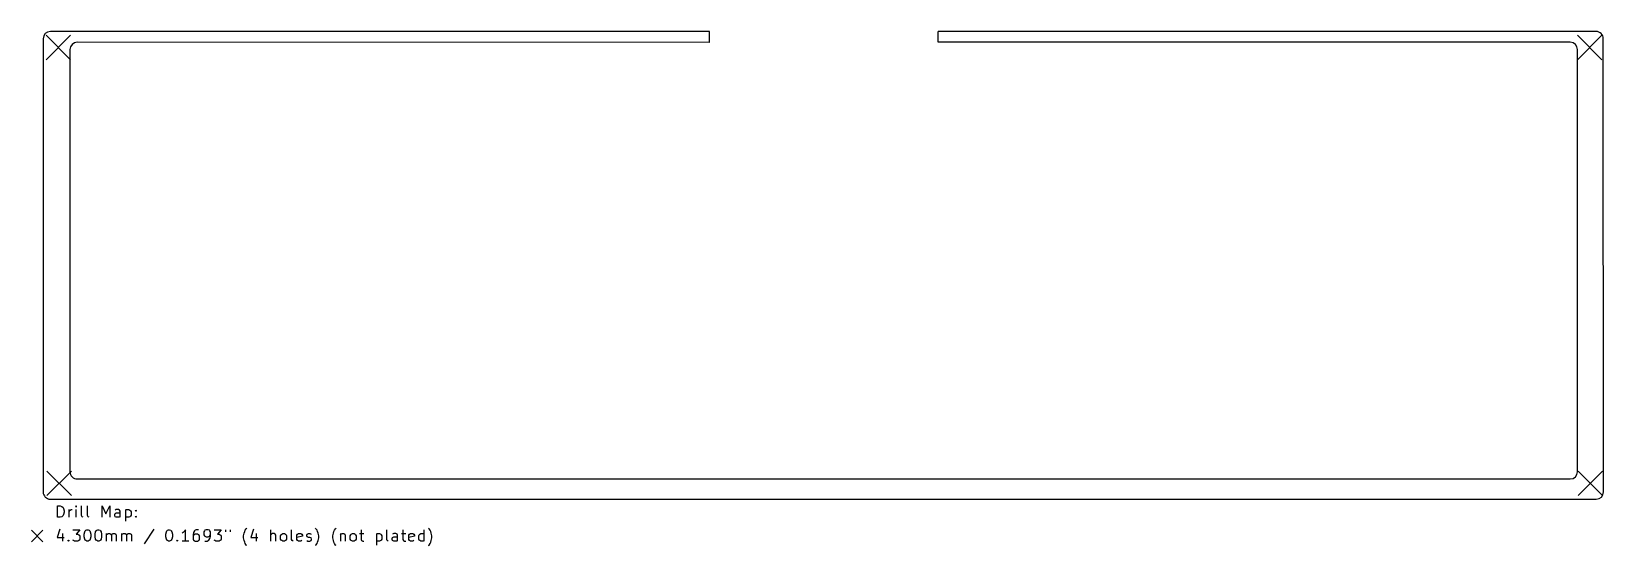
# Model space of a CAD drawing. Extents: x 0.4 to 11.2, y -4.8 to -1.2.
import ezdxf

# ---------------------------------------------------------------- set-up
doc = ezdxf.new("R2010")
doc.units = 0
doc.header["$MEASUREMENT"] = 0
doc.layers.add('BLACK', color=7, linetype='CONTINUOUS')

msp = doc.modelspace()

# ---------------------------------------------------------------- linework, layer by layer
at = {"layer": 'BLACK', "linetype": 'CONTINUOUS'}
for p, q in [((0.469485, -1.29543), (0.469485, -4.41972)), ((0.489484, -1.27043), (0.658776, -1.43972)), ((0.658776, -1.27043), (0.489484, -1.43972)), ((5.06218, -1.24511), (0.519485, -1.24543)), ((5.06218, -1.32011), (5.06218, -1.24511)), ((6.64, -1.32), (6.64, -1.245)), ((11.1738, -1.24543), (6.64, -1.245)), ((11.0449, -1.2709), (11.2142, -1.44019)), ((11.2142, -1.2709), (11.0449, -1.44019)), ((11.2256, -4.41972), (11.2238, -1.29543)), ((0.65413, -1.37007), (0.65413, -4.28017)), ((5.06218, -1.32011), (0.70413, -1.32007)), ((10.9964, -1.31988), (6.64, -1.32)), ((11.0464, -4.28007), (11.0464, -1.36988)), ((0.494484, -4.27543), (0.663776, -4.44472)), ((0.663776, -4.27543), (0.494484, -4.44472)), ((0.70413, -4.33017), (10.9964, -4.33007)), ((11.0499, -4.2759), (11.2192, -4.44519)), ((11.2192, -4.2759), (11.0499, -4.44519)), ((0.519485, -4.46972), (11.1756, -4.46972)), ((0.568942, -4.59392), (0.568942, -4.51518)), ((0.568942, -4.51518), (0.587689, -4.51518)), ((0.587689, -4.51518), (0.598938, -4.51893)), ((0.598938, -4.51893), (0.606437, -4.52643)), ((0.606437, -4.52643), (0.610186, -4.53393)), ((0.610186, -4.53393), (0.613936, -4.54893)), ((0.613936, -4.54893), (0.613936, -4.56017)), ((0.647682, -4.59392), (0.647682, -4.54143)), ((0.647682, -4.55642), (0.651431, -4.54893)), ((0.651431, -4.54893), (0.655181, -4.54518)), ((0.655181, -4.54518), (0.66268, -4.54143)), ((0.66268, -4.54143), (0.670179, -4.54143)), ((0.696426, -4.51518), (0.692676, -4.51893)), ((0.692676, -4.51893), (0.696426, -4.52268)), ((0.700175, -4.51893), (0.696426, -4.51518)), ((0.696426, -4.51518), (0.696426, -4.52268)), ((0.696426, -4.52268), (0.700175, -4.51893)), ((0.696426, -4.59392), (0.696426, -4.54143)), ((0.733921, -4.58267), (0.733921, -4.51518)), ((0.775166, -4.58267), (0.775166, -4.51518)), ((0.876403, -4.59392), (0.876403, -4.51518)), ((0.876403, -4.51518), (0.90265, -4.57142)), ((0.90265, -4.57142), (0.928897, -4.51518)), ((0.928897, -4.51518), (0.928897, -4.59392)), ((0.973891, -4.54143), (0.966392, -4.54518)), ((0.988889, -4.54143), (0.973891, -4.54143)), ((0.996388, -4.54518), (0.988889, -4.54143)), ((1.00014, -4.55267), (0.996388, -4.54518)), ((1.03763, -4.54143), (1.03763, -4.62017)), ((1.03763, -4.54518), (1.04513, -4.54143)), ((1.04513, -4.54143), (1.06013, -4.54143)), ((1.06013, -4.54143), (1.06763, -4.54518)), ((1.06763, -4.54518), (1.07138, -4.54893)), ((1.07138, -4.54893), (1.07513, -4.55642)), ((1.10512, -4.54893), (1.10887, -4.54518)), ((1.10887, -4.55267), (1.10512, -4.54893)), ((1.10887, -4.54518), (1.11262, -4.54893)), ((1.10887, -4.54518), (1.10887, -4.55267)), ((1.11262, -4.54893), (1.10887, -4.55267)), ((0.587689, -4.59392), (0.568942, -4.59392)), ((0.598938, -4.59017), (0.587689, -4.59392)), ((0.606437, -4.58267), (0.598938, -4.59017)), ((0.610186, -4.57517), (0.606437, -4.58267)), ((0.613936, -4.56017), (0.610186, -4.57517)), ((0.73767, -4.59017), (0.733921, -4.58267)), ((0.74517, -4.59392), (0.73767, -4.59017)), ((0.778915, -4.59017), (0.775166, -4.58267)), ((0.786414, -4.59392), (0.778915, -4.59017)), ((0.962642, -4.57517), (0.966392, -4.56767)), ((0.962642, -4.58267), (0.962642, -4.57517)), ((0.966392, -4.59017), (0.962642, -4.58267)), ((0.966392, -4.56767), (0.973891, -4.56392)), ((0.973891, -4.59392), (0.966392, -4.59017)), ((0.973891, -4.56392), (0.992639, -4.56392)), ((0.992639, -4.59392), (0.973891, -4.59392)), ((0.992639, -4.56392), (1.00014, -4.56017)), ((1.00014, -4.59017), (0.992639, -4.59392)), ((1.00014, -4.59392), (1.00014, -4.55267)), ((1.04513, -4.59392), (1.03763, -4.59017)), ((1.06013, -4.59392), (1.04513, -4.59392)), ((1.06763, -4.59017), (1.06013, -4.59392)), ((1.07138, -4.58642), (1.06763, -4.59017)), ((1.07513, -4.57892), (1.07138, -4.58642)), ((1.07513, -4.55642), (1.07513, -4.57892)), ((1.10512, -4.59017), (1.10887, -4.58642)), ((1.10887, -4.59392), (1.10512, -4.59017)), ((1.10887, -4.58642), (1.11262, -4.59017)), ((1.10887, -4.58642), (1.10887, -4.59392)), ((1.11262, -4.59017), (1.10887, -4.59392)), ((0.388777, -4.68428), (0.467517, -4.76302)), ((0.467517, -4.68428), (0.388777, -4.76302)), ((0.58394, -4.67678), (0.565192, -4.73303)), ((0.565192, -4.73303), (0.613936, -4.73303)), ((0.602687, -4.70678), (0.602687, -4.75927)), ((0.640183, -4.75552), (0.643932, -4.75177)), ((0.643932, -4.75927), (0.640183, -4.75552)), ((0.643932, -4.75177), (0.647682, -4.75552)), ((0.643932, -4.75177), (0.643932, -4.75927)), ((0.647682, -4.75552), (0.643932, -4.75927)), ((0.673928, -4.68053), (0.722672, -4.68053)), ((0.677678, -4.75552), (0.673928, -4.75177)), ((0.685177, -4.75927), (0.677678, -4.75552)), ((0.707674, -4.75927), (0.685177, -4.75927)), ((0.722672, -4.68053), (0.696426, -4.71053)), ((0.696426, -4.71053), (0.707674, -4.71053)), ((0.707674, -4.71053), (0.715173, -4.71428)), ((0.715173, -4.75552), (0.707674, -4.75927)), ((0.715173, -4.71428), (0.718923, -4.71803)), ((0.718923, -4.75177), (0.715173, -4.75552)), ((0.718923, -4.71803), (0.722672, -4.72553)), ((0.722672, -4.74428), (0.718923, -4.75177)), ((0.722672, -4.72553), (0.722672, -4.74428)), ((0.752669, -4.71053), (0.756418, -4.69553)), ((0.752669, -4.72928), (0.752669, -4.71053)), ((0.756418, -4.74428), (0.752669, -4.72928)), ((0.756418, -4.69553), (0.760168, -4.68803)), ((0.760168, -4.75177), (0.756418, -4.74428)), ((0.760168, -4.68803), (0.763917, -4.68428)), ((0.763917, -4.75552), (0.760168, -4.75177)), ((0.763917, -4.68428), (0.771416, -4.68053)), ((0.771416, -4.75927), (0.763917, -4.75552)), ((0.771416, -4.68053), (0.778915, -4.68053)), ((0.778915, -4.75927), (0.771416, -4.75927)), ((0.778915, -4.68053), (0.786414, -4.68428)), ((0.786414, -4.75552), (0.778915, -4.75927)), ((0.786414, -4.68428), (0.790164, -4.68803)), ((0.790164, -4.75177), (0.786414, -4.75552)), ((0.790164, -4.68803), (0.793913, -4.69553)), ((0.793913, -4.74428), (0.790164, -4.75177)), ((0.793913, -4.69553), (0.797663, -4.71053)), ((0.797663, -4.72928), (0.793913, -4.74428)), ((0.797663, -4.71053), (0.797663, -4.72928)), ((0.827659, -4.71053), (0.831409, -4.69553)), ((0.827659, -4.72928), (0.827659, -4.71053)), ((0.831409, -4.74428), (0.827659, -4.72928)), ((0.831409, -4.69553), (0.835158, -4.68803)), ((0.835158, -4.75177), (0.831409, -4.74428)), ((0.835158, -4.68803), (0.838908, -4.68428)), ((0.838908, -4.75552), (0.835158, -4.75177)), ((0.838908, -4.68428), (0.846407, -4.68053)), ((0.846407, -4.75927), (0.838908, -4.75552)), ((0.846407, -4.68053), (0.853906, -4.68053)), ((0.853906, -4.75927), (0.846407, -4.75927)), ((0.853906, -4.68053), (0.861405, -4.68428)), ((0.861405, -4.75552), (0.853906, -4.75927)), ((0.861405, -4.68428), (0.865155, -4.68803)), ((0.865155, -4.75177), (0.861405, -4.75552)), ((0.865155, -4.68803), (0.868904, -4.69553)), ((0.868904, -4.74428), (0.865155, -4.75177)), ((0.868904, -4.69553), (0.872654, -4.71053)), ((0.872654, -4.72928), (0.868904, -4.74428)), ((0.872654, -4.71053), (0.872654, -4.72928)), ((0.906399, -4.75927), (0.906399, -4.70678)), ((0.906399, -4.71428), (0.910149, -4.71053)), ((0.910149, -4.71053), (0.917648, -4.70678)), ((0.917648, -4.70678), (0.928897, -4.70678)), ((0.928897, -4.70678), (0.936396, -4.71053)), ((0.936396, -4.71053), (0.940145, -4.71803)), ((0.940145, -4.71803), (0.943895, -4.71053)), ((0.940145, -4.71803), (0.940145, -4.75927)), ((0.943895, -4.71053), (0.951394, -4.70678)), ((0.951394, -4.70678), (0.962642, -4.70678)), ((0.962642, -4.70678), (0.970141, -4.71053)), ((0.970141, -4.71053), (0.973891, -4.71803)), ((0.973891, -4.71803), (0.973891, -4.75927)), ((1.01139, -4.75927), (1.01139, -4.70678)), ((1.01139, -4.71428), (1.01514, -4.71053)), ((1.01514, -4.71053), (1.02263, -4.70678)), ((1.02263, -4.70678), (1.03388, -4.70678)), ((1.03388, -4.70678), (1.04138, -4.71053)), ((1.04138, -4.71053), (1.04513, -4.71803)), ((1.04513, -4.71803), (1.04888, -4.71053)), ((1.04513, -4.71803), (1.04513, -4.75927)), ((1.04888, -4.71053), (1.05638, -4.70678)), ((1.05638, -4.70678), (1.06763, -4.70678)), ((1.06763, -4.70678), (1.07513, -4.71053)), ((1.07513, -4.71053), (1.07888, -4.71803)), ((1.07888, -4.71803), (1.07888, -4.75927)), ((1.23261, -4.67678), (1.16512, -4.77802)), ((1.3151, -4.71053), (1.31885, -4.69553)), ((1.3151, -4.72928), (1.3151, -4.71053)), ((1.31885, -4.74428), (1.3151, -4.72928)), ((1.31885, -4.69553), (1.3226, -4.68803)), ((1.3226, -4.75177), (1.31885, -4.74428)), ((1.3226, -4.68803), (1.32635, -4.68428)), ((1.32635, -4.75552), (1.3226, -4.75177)), ((1.32635, -4.68428), (1.33385, -4.68053)), ((1.33385, -4.75927), (1.32635, -4.75552)), ((1.33385, -4.68053), (1.34135, -4.68053)), ((1.34135, -4.75927), (1.33385, -4.75927)), ((1.34135, -4.68053), (1.34884, -4.68428)), ((1.34884, -4.75552), (1.34135, -4.75927)), ((1.34884, -4.68428), (1.35259, -4.68803)), ((1.35259, -4.75177), (1.34884, -4.75552)), ((1.35259, -4.68803), (1.35634, -4.69553)), ((1.35634, -4.74428), (1.35259, -4.75177)), ((1.35634, -4.69553), (1.36009, -4.71053)), ((1.36009, -4.72928), (1.35634, -4.74428)), ((1.36009, -4.71053), (1.36009, -4.72928)), ((1.39009, -4.75552), (1.39384, -4.75177)), ((1.39384, -4.75927), (1.39009, -4.75552)), ((1.39384, -4.75177), (1.39759, -4.75552)), ((1.39384, -4.75177), (1.39384, -4.75927)), ((1.39759, -4.75552), (1.39384, -4.75927)), ((1.43508, -4.69928), (1.42758, -4.70303)), ((1.47258, -4.75927), (1.42758, -4.75927)), ((1.44258, -4.69178), (1.43508, -4.69928)), ((1.45008, -4.68053), (1.44258, -4.69178)), ((1.45008, -4.75927), (1.45008, -4.68053)), ((1.50632, -4.69928), (1.50257, -4.71428)), ((1.50257, -4.71428), (1.50257, -4.74428)), ((1.50632, -4.71803), (1.50257, -4.72553)), ((1.50257, -4.74428), (1.50632, -4.75177)), ((1.51382, -4.68803), (1.50632, -4.69928)), ((1.51007, -4.71428), (1.50632, -4.71803)), ((1.50632, -4.75177), (1.51007, -4.75552)), ((1.51757, -4.71053), (1.51007, -4.71428)), ((1.51007, -4.75552), (1.51757, -4.75927)), ((1.51757, -4.68428), (1.51382, -4.68803)), ((1.52507, -4.68053), (1.51757, -4.68428)), ((1.53257, -4.71053), (1.51757, -4.71053)), ((1.51757, -4.75927), (1.53257, -4.75927)), ((1.54007, -4.68053), (1.52507, -4.68053)), ((1.54007, -4.71428), (1.53257, -4.71053)), ((1.53257, -4.75927), (1.54007, -4.75552)), ((1.54382, -4.71803), (1.54007, -4.71428)), ((1.54007, -4.75552), (1.54382, -4.75177)), ((1.54757, -4.72553), (1.54382, -4.71803)), ((1.54382, -4.75177), (1.54757, -4.74428)), ((1.54757, -4.74428), (1.54757, -4.72553)), ((1.58132, -4.68803), (1.57757, -4.69553)), ((1.57757, -4.69553), (1.57757, -4.71428)), ((1.57757, -4.71428), (1.58132, -4.72178)), ((1.58506, -4.68428), (1.58132, -4.68803)), ((1.58132, -4.72178), (1.58506, -4.72553)), ((1.59256, -4.68053), (1.58506, -4.68428)), ((1.58506, -4.72553), (1.59256, -4.72928)), ((1.58506, -4.75927), (1.60006, -4.75927)), ((1.60756, -4.68053), (1.59256, -4.68053)), ((1.59256, -4.72928), (1.60756, -4.72928)), ((1.60006, -4.75927), (1.60756, -4.75552)), ((1.61506, -4.68428), (1.60756, -4.68053)), ((1.60756, -4.72928), (1.61506, -4.72553)), ((1.60756, -4.75552), (1.61131, -4.75177)), ((1.61131, -4.75177), (1.61881, -4.74053)), ((1.61881, -4.68803), (1.61506, -4.68428)), ((1.61506, -4.72553), (1.61881, -4.72178)), ((1.62256, -4.69553), (1.61881, -4.68803)), ((1.61881, -4.72178), (1.62256, -4.71428)), ((1.61881, -4.74053), (1.62256, -4.72553)), ((1.62256, -4.72553), (1.62256, -4.69553)), ((1.64881, -4.68053), (1.69755, -4.68053)), ((1.65256, -4.75552), (1.64881, -4.75177)), ((1.66006, -4.75927), (1.65256, -4.75552)), ((1.68255, -4.75927), (1.66006, -4.75927)), ((1.69755, -4.68053), (1.6713, -4.71053)), ((1.6713, -4.71053), (1.68255, -4.71053)), ((1.68255, -4.71053), (1.69005, -4.71428)), ((1.69005, -4.75552), (1.68255, -4.75927)), ((1.69005, -4.71428), (1.6938, -4.71803)), ((1.6938, -4.75177), (1.69005, -4.75552)), ((1.6938, -4.71803), (1.69755, -4.72553)), ((1.69755, -4.74428), (1.6938, -4.75177)), ((1.69755, -4.72553), (1.69755, -4.74428)), ((1.72755, -4.68053), (1.72755, -4.69553)), ((1.75754, -4.68053), (1.75754, -4.69553)), ((1.85128, -4.72178), (1.85503, -4.70303)), ((1.85128, -4.73678), (1.85128, -4.72178)), ((1.85503, -4.75552), (1.85128, -4.73678)), ((1.85503, -4.70303), (1.85878, -4.69178)), ((1.85878, -4.76677), (1.85503, -4.75552)), ((1.85878, -4.69178), (1.86253, -4.68428)), ((1.86253, -4.77427), (1.85878, -4.76677)), ((1.86253, -4.68428), (1.87003, -4.67303)), ((1.87003, -4.67303), (1.87378, -4.66928)), ((1.91877, -4.67678), (1.90003, -4.73303)), ((1.90003, -4.73303), (1.94877, -4.73303)), ((1.93752, -4.70678), (1.93752, -4.75927)), ((2.03876, -4.75927), (2.03876, -4.68053)), ((2.04251, -4.71053), (2.03876, -4.71428)), ((2.05001, -4.70678), (2.04251, -4.71053)), ((2.06126, -4.70678), (2.05001, -4.70678)), ((2.06875, -4.71053), (2.06126, -4.70678)), ((2.0725, -4.71803), (2.06875, -4.71053)), ((2.0725, -4.75927), (2.0725, -4.71803)), ((2.10625, -4.72178), (2.11, -4.71428)), ((2.10625, -4.74428), (2.10625, -4.72178)), ((2.11, -4.75177), (2.10625, -4.74428)), ((2.11, -4.71428), (2.11375, -4.71053)), ((2.11375, -4.75552), (2.11, -4.75177)), ((2.11375, -4.71053), (2.12125, -4.70678)), ((2.12125, -4.75927), (2.11375, -4.75552)), ((2.12125, -4.70678), (2.1325, -4.70678)), ((2.1325, -4.75927), (2.12125, -4.75927)), ((2.1325, -4.70678), (2.14, -4.71053)), ((2.14, -4.75552), (2.1325, -4.75927)), ((2.14, -4.71053), (2.14374, -4.71428)), ((2.14374, -4.75177), (2.14, -4.75552)), ((2.14374, -4.71428), (2.14749, -4.72178)), ((2.14749, -4.74428), (2.14374, -4.75177)), ((2.14749, -4.72178), (2.14749, -4.74428)), ((2.18124, -4.74803), (2.18124, -4.68053)), ((2.18499, -4.75552), (2.18124, -4.74803)), ((2.19249, -4.75927), (2.18499, -4.75552)), ((2.21874, -4.71803), (2.22248, -4.71053)), ((2.21874, -4.74803), (2.21874, -4.71803)), ((2.25623, -4.72553), (2.21874, -4.73303)), ((2.22248, -4.75552), (2.21874, -4.74803)), ((2.22248, -4.71053), (2.22998, -4.70678)), ((2.22998, -4.75927), (2.22248, -4.75552)), ((2.22998, -4.70678), (2.24498, -4.70678)), ((2.24498, -4.75927), (2.22998, -4.75927)), ((2.24498, -4.70678), (2.25248, -4.71053)), ((2.25248, -4.75552), (2.24498, -4.75927)), ((2.25248, -4.71053), (2.25623, -4.71803)), ((2.25623, -4.71803), (2.25623, -4.72553)), ((2.28623, -4.71803), (2.28998, -4.71053)), ((2.28623, -4.72178), (2.28623, -4.71803)), ((2.28998, -4.72928), (2.28623, -4.72178)), ((2.28623, -4.75552), (2.29373, -4.75927)), ((2.28998, -4.71053), (2.29748, -4.70678)), ((2.29748, -4.73303), (2.28998, -4.72928)), ((2.29373, -4.75927), (2.30872, -4.75927)), ((2.29748, -4.70678), (2.30872, -4.70678)), ((2.30872, -4.73303), (2.29748, -4.73303)), ((2.30872, -4.70678), (2.31622, -4.71053)), ((2.31622, -4.73678), (2.30872, -4.73303)), ((2.30872, -4.75927), (2.31622, -4.75552)), ((2.31997, -4.74428), (2.31622, -4.73678)), ((2.31622, -4.75552), (2.31997, -4.74803)), ((2.31997, -4.74803), (2.31997, -4.74428)), ((2.34997, -4.67303), (2.34622, -4.66928)), ((2.35747, -4.68428), (2.34997, -4.67303)), ((2.36122, -4.69178), (2.35747, -4.68428)), ((2.35747, -4.77427), (2.36122, -4.76677)), ((2.36497, -4.70303), (2.36122, -4.69178)), ((2.36122, -4.76677), (2.36497, -4.75552)), ((2.36872, -4.72178), (2.36497, -4.70303)), ((2.36497, -4.75552), (2.36872, -4.73678)), ((2.36872, -4.73678), (2.36872, -4.72178)), ((2.4662, -4.72178), (2.46995, -4.70303)), ((2.4662, -4.73678), (2.4662, -4.72178)), ((2.46995, -4.75552), (2.4662, -4.73678)), ((2.46995, -4.70303), (2.4737, -4.69178)), ((2.4737, -4.76677), (2.46995, -4.75552)), ((2.4737, -4.69178), (2.47745, -4.68428)), ((2.47745, -4.77427), (2.4737, -4.76677)), ((2.47745, -4.68428), (2.48495, -4.67303)), ((2.48495, -4.67303), (2.4887, -4.66928)), ((2.5187, -4.70678), (2.5187, -4.75927)), ((2.5187, -4.71428), (2.52245, -4.71053)), ((2.52245, -4.71053), (2.52995, -4.70678)), ((2.52995, -4.70678), (2.5412, -4.70678)), ((2.5412, -4.70678), (2.54869, -4.71053)), ((2.54869, -4.71053), (2.55244, -4.71803)), ((2.55244, -4.71803), (2.55244, -4.75927)), ((2.58619, -4.72178), (2.58994, -4.71428)), ((2.58619, -4.74428), (2.58619, -4.72178)), ((2.58994, -4.75177), (2.58619, -4.74428)), ((2.58994, -4.71428), (2.59369, -4.71053)), ((2.59369, -4.75552), (2.58994, -4.75177)), ((2.59369, -4.71053), (2.60119, -4.70678)), ((2.60119, -4.75927), (2.59369, -4.75552)), ((2.60119, -4.70678), (2.61244, -4.70678)), ((2.61244, -4.75927), (2.60119, -4.75927)), ((2.61244, -4.70678), (2.61994, -4.71053)), ((2.61994, -4.75552), (2.61244, -4.75927)), ((2.61994, -4.71053), (2.62368, -4.71428)), ((2.62368, -4.75177), (2.61994, -4.75552)), ((2.62368, -4.71428), (2.62743, -4.72178)), ((2.62743, -4.74428), (2.62368, -4.75177)), ((2.62743, -4.72178), (2.62743, -4.74428)), ((2.64993, -4.70678), (2.67993, -4.70678)), ((2.66118, -4.68053), (2.66118, -4.74803)), ((2.66118, -4.74803), (2.66493, -4.75552)), ((2.66493, -4.75552), (2.67243, -4.75927)), ((2.67243, -4.75927), (2.67993, -4.75927)), ((2.76617, -4.70678), (2.76617, -4.78552)), ((2.76617, -4.71053), (2.77367, -4.70678)), ((2.77367, -4.75927), (2.76617, -4.75552)), ((2.77367, -4.70678), (2.78866, -4.70678)), ((2.78866, -4.75927), (2.77367, -4.75927)), ((2.78866, -4.70678), (2.79616, -4.71053)), ((2.79616, -4.75552), (2.78866, -4.75927)), ((2.79616, -4.71053), (2.79991, -4.71428)), ((2.79991, -4.75177), (2.79616, -4.75552)), ((2.79991, -4.71428), (2.80366, -4.72178)), ((2.80366, -4.74428), (2.79991, -4.75177)), ((2.80366, -4.72178), (2.80366, -4.74428)), ((2.83741, -4.74803), (2.83741, -4.68053)), ((2.84116, -4.75552), (2.83741, -4.74803)), ((2.84866, -4.75927), (2.84116, -4.75552)), ((2.8749, -4.74053), (2.87865, -4.73303)), ((2.8749, -4.74803), (2.8749, -4.74053)), ((2.87865, -4.75552), (2.8749, -4.74803)), ((2.88615, -4.70678), (2.87865, -4.71053)), ((2.87865, -4.73303), (2.88615, -4.72928)), ((2.88615, -4.75927), (2.87865, -4.75552)), ((2.90115, -4.70678), (2.88615, -4.70678)), ((2.88615, -4.72928), (2.9049, -4.72928)), ((2.9049, -4.75927), (2.88615, -4.75927)), ((2.90865, -4.71053), (2.90115, -4.70678)), ((2.9049, -4.72928), (2.9124, -4.72553)), ((2.9124, -4.75552), (2.9049, -4.75927)), ((2.9124, -4.71803), (2.90865, -4.71053)), ((2.9124, -4.75927), (2.9124, -4.71803)), ((2.93865, -4.70678), (2.96864, -4.70678)), ((2.94989, -4.68053), (2.94989, -4.74803)), ((2.94989, -4.74803), (2.95364, -4.75552)), ((2.95364, -4.75552), (2.96114, -4.75927)), ((2.96114, -4.75927), (2.96864, -4.75927)), ((2.99114, -4.71803), (2.99489, -4.71053)), ((2.99114, -4.74803), (2.99114, -4.71803)), ((3.02863, -4.72553), (2.99114, -4.73303)), ((2.99489, -4.75552), (2.99114, -4.74803)), ((2.99489, -4.71053), (3.00239, -4.70678)), ((3.00239, -4.75927), (2.99489, -4.75552)), ((3.00239, -4.70678), (3.01739, -4.70678)), ((3.01739, -4.75927), (3.00239, -4.75927)), ((3.01739, -4.70678), (3.02488, -4.71053)), ((3.02488, -4.75552), (3.01739, -4.75927)), ((3.02488, -4.71053), (3.02863, -4.71803)), ((3.02863, -4.71803), (3.02863, -4.72553)), ((3.05863, -4.72178), (3.06238, -4.71428)), ((3.05863, -4.74428), (3.05863, -4.72178)), ((3.06238, -4.75177), (3.05863, -4.74428)), ((3.06238, -4.71428), (3.06613, -4.71053)), ((3.06613, -4.75552), (3.06238, -4.75177)), ((3.06613, -4.71053), (3.07363, -4.70678)), ((3.07363, -4.75927), (3.06613, -4.75552)), ((3.07363, -4.70678), (3.08863, -4.70678)), ((3.08863, -4.75927), (3.07363, -4.75927)), ((3.08863, -4.70678), (3.09613, -4.71053)), ((3.09613, -4.75552), (3.08863, -4.75927)), ((3.09613, -4.75927), (3.09613, -4.68053)), ((3.12987, -4.67303), (3.12612, -4.66928)), ((3.13737, -4.68428), (3.12987, -4.67303)), ((3.14112, -4.69178), (3.13737, -4.68428)), ((3.13737, -4.77427), (3.14112, -4.76677)), ((3.14487, -4.70303), (3.14112, -4.69178)), ((3.14112, -4.76677), (3.14487, -4.75552)), ((3.14862, -4.72178), (3.14487, -4.70303)), ((3.14487, -4.75552), (3.14862, -4.73678)), ((3.14862, -4.73678), (3.14862, -4.72178)), ((1.87003, -4.78552), (1.86253, -4.77427)), ((1.87378, -4.78927), (1.87003, -4.78552)), ((2.34622, -4.78927), (2.34997, -4.78552)), ((2.34997, -4.78552), (2.35747, -4.77427)), ((2.48495, -4.78552), (2.47745, -4.77427)), ((2.4887, -4.78927), (2.48495, -4.78552)), ((3.12612, -4.78927), (3.12987, -4.78552)), ((3.12987, -4.78552), (3.13737, -4.77427))]:
    msp.add_line(p, q, dxfattribs=at)
at = {"layer": 'BLACK'}
for centre, radius, start, end in [((0.519485, -1.29543), 0.05, -270, -180), ((11.1738, -1.29543), 0.049998, -0.00194, 90.0026), ((0.70413, -1.37007), 0.05, 90, 180), ((10.9964, -1.36988), 0.050004, 0.0041505, 89.9989), ((0.70413, -4.28017), 0.049998, -180.002, -90), ((10.9964, -4.28007), 0.050001, -89.9989, 0), ((0.519484, -4.41972), 0.049999, -180.001, -89.9988), ((11.1756, -4.41972), 0.050001, -89.9995, 0.0003609)]:
    msp.add_arc(centre, radius, start, end, dxfattribs=at)

doc.saveas('drawing.dxf')
